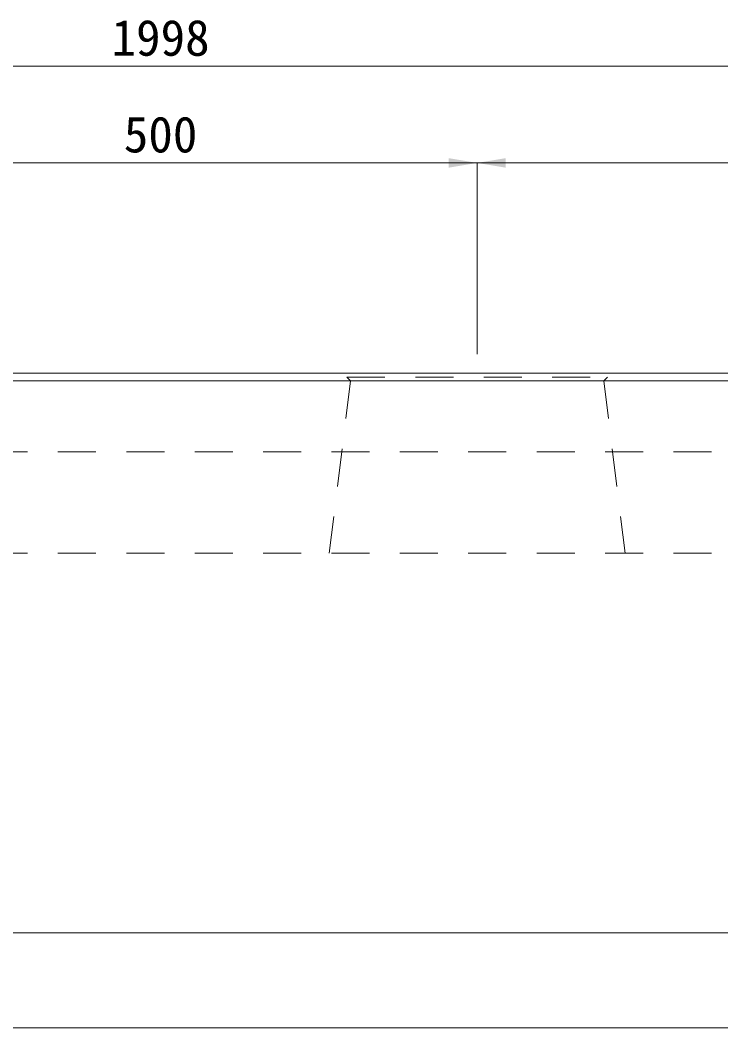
# Model space of a CAD drawing. Units: millimetres at full size. Extents: x 289 to 42849, y -1182 to 27464.
# Drawn here: x 30226 to 30780, y 21789 to 22585 of the extents above; entities that cross this region are included whole.
import ezdxf
from ezdxf.enums import TextEntityAlignment as Align

# ---------------------------------------------------------------- set-up
doc = ezdxf.new("R2010")
doc.units = ezdxf.units.MM
doc.header["$LTSCALE"] = 40
doc.linetypes.add('USER2', pattern=[1.35, 0.75, -0.6])
doc.layers.add('側溝', color=7, linetype='Continuous', lineweight=5)
doc.layers.add('寸法線', color=7, linetype='Continuous', lineweight=9)
doc.styles.add('ＭＳ ゴシック', font='')
doc.styles.get('ＭＳ ゴシック').set_extended_font_data('MS Gothic')

# ---------------------------------------------------------------- blocks, each defined once
blk = doc.blocks.new('filled_arrow')
at = {"color": 0, "linetype": 'Continuous', "lineweight": -2}
blk.add_solid([(7.5, 1.25), (0, 0), (7.5, -1.25)], dxfattribs=at)

msp = doc.modelspace()

# ---------------------------------------------------------------- linework, layer by layer
at = {"layer": '側溝', "color": 2, "lineweight": 20}
for p, q in [((29342.83, 22305.82), (31331.82, 22305.82)), ((29363.33, 21788.68), (31311.32, 21788.68))]:
    msp.add_line(p, q, dxfattribs=at)
at = {"layer": '側溝'}
msp.add_line((29883.83, 22299.82), (30790.83, 22299.82), dxfattribs=at)
at = {"layer": '側溝', "linetype": 'USER2', "lineweight": 9}
for p, q in [((30487.33, 22299.77), (30470.47, 22163.68)), ((30484.51, 22302.83), (30487.33, 22299.77)), ((30484.51, 22302.83), (30690.15, 22302.83)), ((30487.33, 22299.77), (30687.33, 22299.77)), ((30690.15, 22302.83), (30687.33, 22299.77)), ((30687.33, 22299.77), (30704.19, 22163.68)), ((29338.33, 22243.68), (31336.32, 22243.68)), ((29338.33, 22163.68), (31336.32, 22163.68))]:
    msp.add_line(p, q, dxfattribs=at)
at = {"layer": '側溝', "lineweight": 9}
msp.add_line((29458.33, 21863.68), (31216.32, 21863.68), dxfattribs=at)
at = {"layer": '寸法線'}
for p, q in [((29338.33, 22548.42), (31336.32, 22548.42)), ((30087.33, 22472.02), (30587.33, 22472.02)), ((30587.33, 22320.82), (30587.33, 22472.02)), ((30587.33, 22472.02), (31087.32, 22472.02)), ((30587.33, 22320.82), (30587.33, 22472.02))]:
    msp.add_line(p, q, dxfattribs=at)

# ---------------------------------------------------------------- block references
at = {"layer": '寸法線', "xscale": 3, "yscale": 3, "rotation": 180}
msp.add_blockref('filled_arrow', (30587.33, 22472.02), dxfattribs=at)
at = {"layer": '寸法線', "xscale": 3, "yscale": 3}
msp.add_blockref('filled_arrow', (30587.33, 22472.02), dxfattribs=at)

# ---------------------------------------------------------------- texts
at = {"layer": '寸法線', "style": 'ＭＳ ゴシック'}
for s, p in [('1998', (30337.33, 22570.92)), ('500', (30337.33, 22494.52))]:
    msp.add_text(s, height=28.48, dxfattribs=at).set_placement(p, align=Align.MIDDLE_CENTER)

doc.saveas('drawing.dxf')
